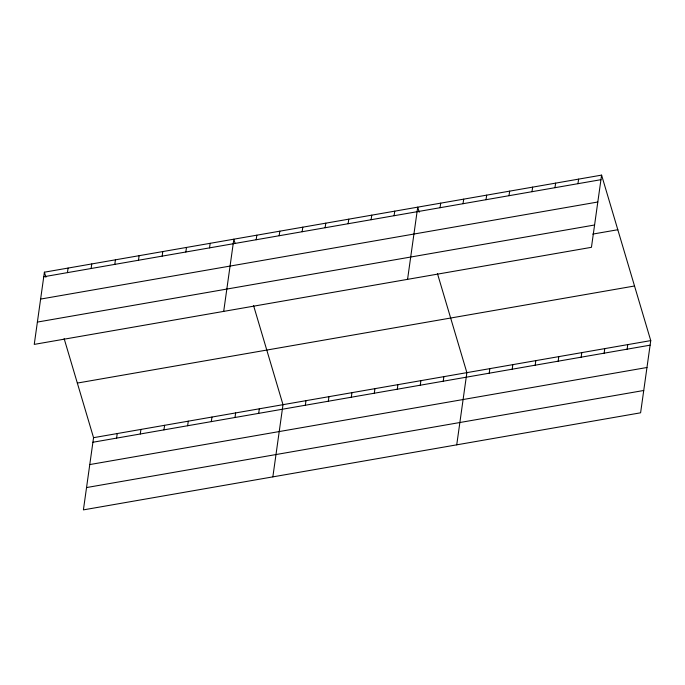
<?xml version="1.0" encoding="UTF-8"?>
<svg xmlns="http://www.w3.org/2000/svg" width="685" height="685" viewBox="0 0 685 685"><rect width="100%" height="100%" fill="white"/><g stroke="black" fill="none" stroke-linecap="round" stroke-linejoin="round"><path stroke-width="1.03" d="M44.397 272.193L34.25 344.392L591.446 247.319L601.593 175.12L44.397 272.193L45.895 277.254M67.438 272.63L68.08 268.066M91.114 268.511L91.756 263.939M114.797 264.384L115.44 259.82M64.142 338.647L93.554 437.681L83.407 509.88L640.603 412.807L650.75 340.608L601.593 175.12M138.481 260.257L139.123 255.693M116.596 438.117L117.238 433.554M162.157 256.13L162.799 251.566M140.279 433.999L140.922 429.426M185.84 252.003L186.483 247.439M163.955 429.872L164.597 425.308M209.524 247.876L210.158 243.312M187.639 425.745L188.281 421.181M223.695 311.392L233.842 239.185L235.041 243.235M211.322 421.617L211.965 417.054M256.181 239.75L256.824 235.186M234.998 417.49L235.64 412.927M279.172 235.743L279.814 231.179M258.682 413.363L259.324 408.799M302.154 231.744L302.796 227.172M272.853 476.871L282.999 404.672L253.587 305.647M325.135 227.737L325.777 223.173M305.347 405.237L305.99 400.674M348.126 223.73L348.759 219.166M328.329 401.23L328.971 396.666M371.107 219.731L371.75 215.167M351.311 397.231L351.953 392.659M394.089 215.724L394.731 211.16M374.301 393.224L374.943 388.66M407.566 279.352L417.713 207.153L419.22 212.213M397.283 389.217L397.925 384.653M440.061 207.718L440.703 203.154M420.265 385.218L420.907 380.646M463.043 203.71L463.685 199.147M443.246 381.211L443.889 376.647M486.025 199.703L486.667 195.139M456.732 444.839L466.879 372.64L437.458 273.606M509.015 195.704L509.649 191.141M489.218 373.205L489.861 368.633M531.997 191.697L532.639 187.133M512.2 369.198L512.842 364.634M554.978 187.69L555.621 183.126M535.19 365.191L535.833 360.627M577.96 183.691L578.602 179.127M558.172 361.192L558.814 356.62M581.154 357.185L581.796 352.621M604.136 353.177L604.778 348.614M627.126 349.179L627.768 344.606M43.754 276.757L600.951 179.684M40.62 299.08L597.808 202.006M37.384 322.078L594.58 224.997M592.739 234.099L617.81 229.732M77.336 383.069L634.524 285.996M93.554 437.681L650.75 340.608M92.912 442.245L650.108 345.171M89.778 464.567L646.974 367.494M86.55 487.557L643.737 390.484"/></g></svg>
